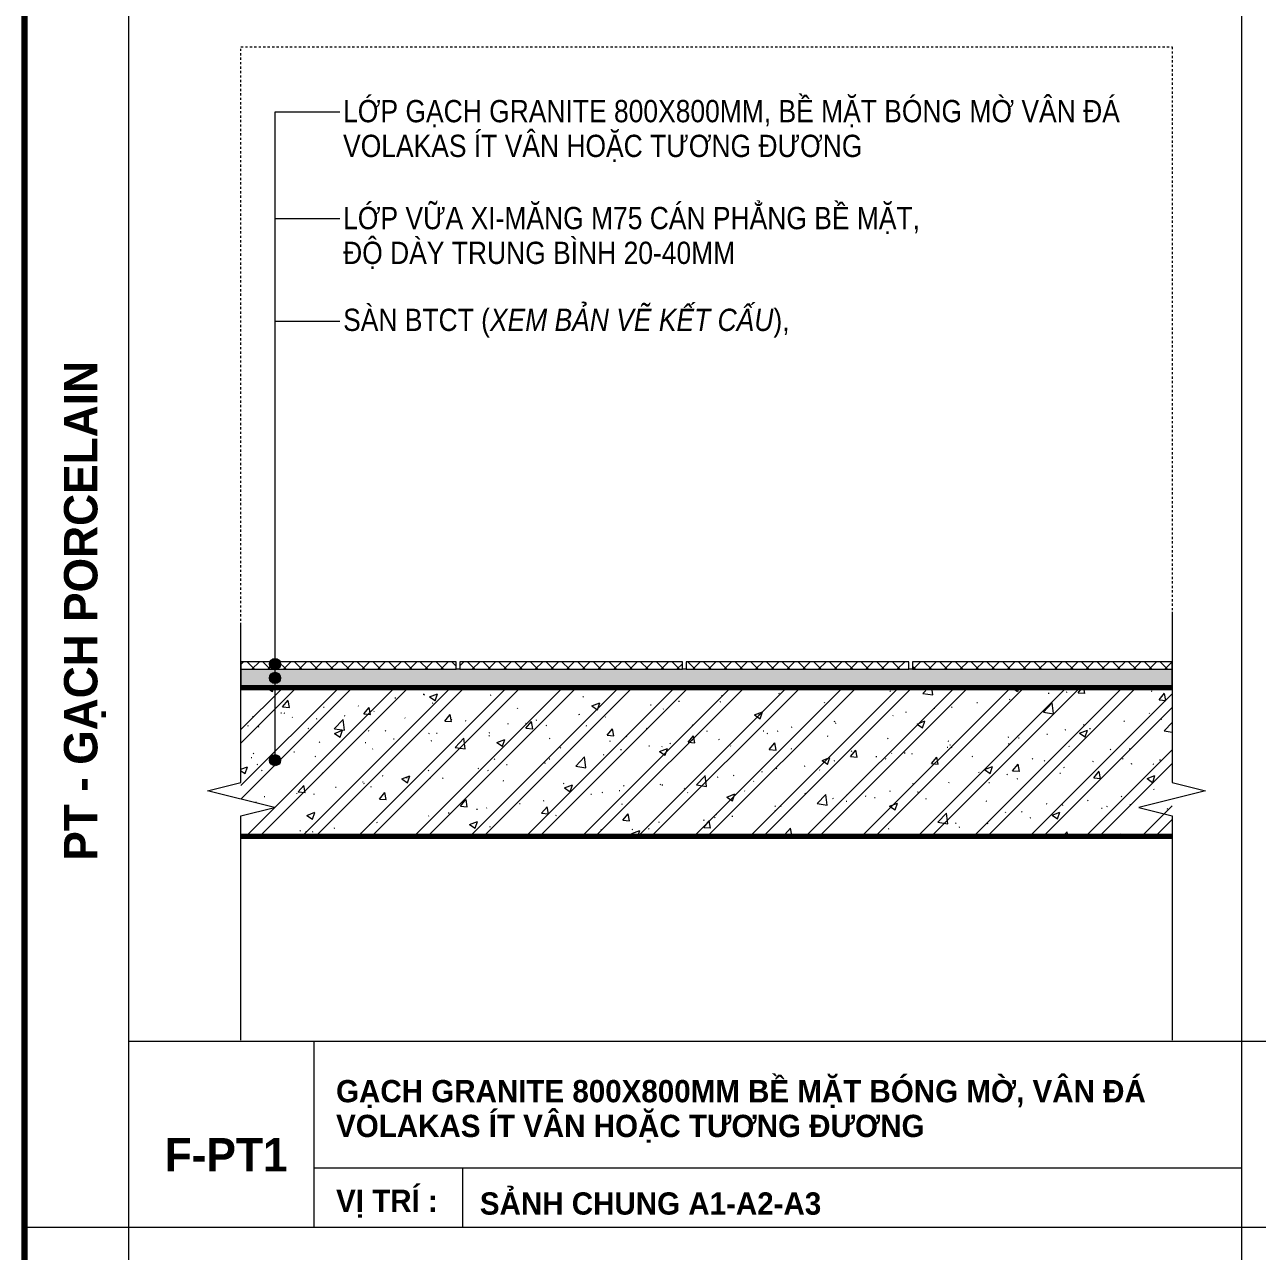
# Model space of a CAD drawing. Header units: millimetres. Extents: x 2839 to 13349, y 2387 to 11762.
# Drawn here: x 3548 to 5209, y 4004 to 5657 of the extents above; entities that cross this region are included whole.
import ezdxf

# ---------------------------------------------------------------- set-up
doc = ezdxf.new("R2010")
doc.units = ezdxf.units.MM
doc.linetypes.add('Dash', pattern=[6, 3, -3])
for name, color, linetype, lineweight in [('A-DETL-2', 90, 'Continuous', 70), ('A-DETL-GENF-1', 7, 'Continuous', 18), ('A-DETL-GENF-2', 9, 'Continuous', 18), ('A-DETL-THIN', 151, 'Continuous', 18), ('A-DETL-WIDE', 214, 'Continuous', 100), ('A-FLOR-OVHD', 1, 'Dash', 18), ('G-ANNO-TEXT-1', 7, 'Continuous', 9), ('G-ANNO-TEXT-2', 250, 'Continuous', 9)]:
    doc.layers.add(name, color=color, linetype=linetype, lineweight=lineweight)
doc.styles.add('Arial_3', font='arial_0.ttf', dxfattribs={"width": 0.85, "height": 30})
doc.styles.add('Arial_B_1', font='arialbd_0.ttf', dxfattribs={"width": 0.95, "height": 45})
doc.styles.add('Arial_B_2', font='arialbd_0.ttf', dxfattribs={"width": 0.95, "height": 30})

msp = doc.modelspace()

# ---------------------------------------------------------------- hatches: boundary and pattern name
at = {"layer": 'A-DETL-GENF-1'}
h = msp.add_hatch(dxfattribs=at)
h.set_pattern_fill('FP_19', color=256, style=0, pattern_type=2)
h.set_pattern_definition([(45, (-2094.63, -1690.379), (-10.606602, 10.606602), []), (135, (-2094.63, -1690.379), (-10.606602, -10.606602), [])])
h.paths.add_polyline_path([(4134.1, 4788.5), (4434.1, 4788.5), (4434.1, 4798.5), (4134.1, 4798.5)])
h.paths.add_polyline_path([(4439.1, 4788.5), (4739.1, 4788.5), (4739.1, 4798.5), (4439.1, 4798.5)])
h.paths.add_polyline_path([(5094.1, 4788.5), (5094.1, 4798.5), (4744.1, 4798.5), (4744.1, 4788.5)])
h.paths.add_polyline_path([(3839.1, 4788.5), (4129.1, 4788.5), (4129.1, 4798.5), (3839.1, 4798.5)])
h = msp.add_hatch(dxfattribs=at)
h.set_pattern_fill('FP_18', color=256, style=0, pattern_type=2)
h.set_pattern_definition([(0, (-2094.63, -1690.379), (48.768, 12.192), [2.012, -34.564, 2.012, -34.564, -195.072]), (0, (-2094.63, -1690.379), (48.768, 12.192), [-73.152, 0, -195.072]), (0, (-2094.63, -1690.379), (48.768, 12.192), [0, -73.152, 2.012, -71.14, -121.92]), (0, (-2094.63, -1690.379), (48.768, 12.192), [-146.304, 2.012, -34.564, 0, -85.344]), (0, (-2094.63, -1690.379), (48.768, 12.192), [0, -182.88, 2.012, -22.372, -60.96]), (0, (-2094.63, -1690.379), (48.768, 12.192), [-207.264, 2.012, -58.948]), (120, (-2076.342, -1684.283), (-34.942582, 36.138327), [2.012, -34.564, 2.012, -34.564, -195.072]), (120, (-2076.342, -1684.283), (-34.942582, 36.138327), [-73.152, 0, -195.072]), (120, (-2076.342, -1684.283), (-34.942582, 36.138327), [0, -73.152, 2.012, -71.14, -121.92]), (120, (-2076.342, -1684.283), (-34.942582, 36.138327), [-146.304, 2.012, -34.564, 0, -85.344]), (120, (-2076.342, -1684.283), (-34.942582, 36.138327), [0, -182.88, 2.012, -22.372, -60.96]), (120, (-2076.342, -1684.283), (-34.942582, 36.138327), [-207.264, 2.012, -58.948]), (240, (-2070.246, -1659.899), (-13.825418, -48.330327), [2.012, -34.564, 2.012, -34.564, -195.072]), (240, (-2070.246, -1659.899), (-13.825418, -48.330327), [-73.152, 0, -195.072]), (240, (-2070.246, -1659.899), (-13.825418, -48.330327), [0, -73.152, 2.012, -71.14, -121.92]), (240, (-2070.246, -1659.899), (-13.825418, -48.330327), [-146.304, 2.012, -34.564, 0, -85.344]), (240, (-2070.246, -1659.899), (-13.825418, -48.330327), [0, -182.88, 2.012, -22.372, -60.96]), (240, (-2070.246, -1659.899), (-13.825418, -48.330327), [-207.264, 2.012, -58.948])])
h.paths.add_polyline_path([(4744.1, 4763.5), (5094.1, 4763.5), (5094.1, 4788.5), (3839.1, 4788.5), (3839.1, 4763.5), (4739.1, 4763.5)])
at = {"layer": 'A-DETL-GENF-2'}
h = msp.add_hatch(dxfattribs=at)
h.set_pattern_fill('FP_13', color=256, style=0, pattern_type=2)
h.set_pattern_definition([(50, (37.09, 0), (109.3103, -9.5638), [11.43, -125.73]), (355, (37.09, 0), (-21.1454, 114.6342), [9.144, -100.584]), (100.451, (46.2, -0.8), (88.1655, 105.0698), [9.714, -106.854]), (46.184, (37.1, 30.48), (162.6475, -25.2258), [17.145, -188.595]), (96.636, (50.65, 28.38), (142.4415, 148.4563), [14.571, -160.281]), (351.184, (37.1, 30.48), (142.4433, 148.4548), [13.716, -150.876]), (21, (52.33, 22.86), (90.9683, -61.3593), [11.43, -125.73]), (326, (52.33, 22.86), (37.0815, 110.5128), [9.144, -100.584]), (71.451, (59.91, 17.75), (128.0502, 49.1526), [9.714, -106.854]), (37.5, (37.093, 0), (1.8536, 50.73325), [1.006, -98.359, 1.006, -101.102, -100.965]), (37.5, (37.093, 0), (1.8536, 50.73325), [-201.473, 1.006, -99.959]), (7.5, (37.093, 0), (40.0923, 60.10833), [1.006, -57.211, 1.006, -96.073, -38.481]), (7.5, (37.093, 0), (40.0923, 60.10833), [-155.296, 1.006, -37.475]), (327.5, (3.11, 0), (81.35501, -3.43733), [1.006, -37.094, 1.006, -117.866, -157.734]), (327.5, (3.11, 0), (81.35501, -3.43733), [-156.972, 1.006, -156.728]), (317.5, (-12.13, 0), (88.87804, 15.25595), [1.006, -48.524, 1.006, -77.937, -112.014]), (317.5, (-12.13, 0), (88.87804, 15.25595), [-128.473, 1.006, -111.008]), (45, (37.093, 0), (-37.71708, 37.71708), []), (45, (37.093, 57.15), (-37.71708, 37.71708), [])])
h.paths.add_polyline_path([(5094.1, 4563.5), (5094.1, 4763.5), (3839.1, 4763.5), (3839.1, 4563.5)])
at = {"layer": 'G-ANNO-TEXT-2'}
h = msp.add_hatch(color=256, dxfattribs=at)
edge = h.paths.add_edge_path()
edge.add_arc((3885.1, 4795.5), 7.5, 0, 360)
h = msp.add_hatch(color=256, dxfattribs=at)
edge = h.paths.add_edge_path()
edge.add_arc((3885.1, 4776.8), 7.5, 0, 360)
h = msp.add_hatch(color=256, dxfattribs=at)
edge = h.paths.add_edge_path()
edge.add_arc((3885.1, 4665.9), 7.5, 0, 360)

# ---------------------------------------------------------------- linework, layer by layer
at = {"layer": 'A-DETL-2'}
for p, q in [((5094.1, 4763.5), (3839.1, 4763.5)), ((3839.1, 4563.5), (5094.1, 4563.5))]:
    msp.add_line(p, q, dxfattribs=at)
at = {"layer": 'A-DETL-THIN'}
for p, q in [((3547.6, 10786.9), (3547.6, 2386.9)), ((3687.6, 10786.9), (3687.6, 2386.9)), ((5187.6, 10786.9), (5187.6, 2386.9)), ((3839.1, 4636), (3839.1, 4851)), ((5094.1, 4866), (5094.1, 4636)), ((4129.1, 4798.5), (3839.1, 4798.5)), ((3839.1, 4798.5), (3839.1, 4788.5)), ((3839.1, 4788.5), (3839.1, 4763.5)), ((3839.1, 4788.5), (4129.1, 4788.5)), ((4129.1, 4788.5), (4129.1, 4798.5)), ((4134.1, 4788.5), (4129.1, 4788.5)), ((4134.1, 4798.5), (4134.1, 4788.5)), ((4434.1, 4798.5), (4134.1, 4798.5)), ((4134.1, 4788.5), (4434.1, 4788.5)), ((4434.1, 4788.5), (4434.1, 4798.5)), ((4439.1, 4788.5), (4434.1, 4788.5)), ((4439.1, 4798.5), (4439.1, 4788.5)), ((4739.1, 4798.5), (4439.1, 4798.5)), ((4439.1, 4788.5), (4739.1, 4788.5)), ((4739.1, 4788.5), (4739.1, 4798.5)), ((4744.1, 4788.5), (4739.1, 4788.5)), ((5094.1, 4798.5), (4744.1, 4798.5)), ((4744.1, 4798.5), (4744.1, 4788.5)), ((4744.1, 4788.5), (5094.1, 4788.5)), ((5094.1, 4788.5), (5094.1, 4798.5)), ((5094.1, 4763.5), (5094.1, 4788.5)), ((3794.1, 4624.8), (3839.1, 4636)), ((5094.1, 4636), (5139.1, 4624.8)), ((3884.1, 4602.3), (3794.1, 4624.8)), ((5139.1, 4624.8), (5049.1, 4602.3)), ((3839.1, 4591), (3884.1, 4602.3)), ((5049.1, 4602.3), (5094.1, 4591)), ((3839.1, 4288.5), (3839.1, 4591)), ((5094.1, 4591), (5094.1, 4288.5)), ((8187.6, 4286.9), (3687.6, 4286.9)), ((3937.6, 4036.9), (3937.6, 4286.9)), ((3937.6, 4116.9), (5187.6, 4116.9)), ((3957.6, 4116.9), (5187.6, 4116.9)), ((4137.6, 4116.9), (4137.6, 4036.9)), ((3547.6, 4036.9), (8187.6, 4036.9)), ((3547.6, 4036.9), (8187.6, 4036.9))]:
    msp.add_line(p, q, dxfattribs=at)
at = {"layer": 'A-DETL-WIDE'}
msp.add_line((3547.6, 10786.9), (3547.6, 2386.9), dxfattribs=at)
at = {"layer": 'A-FLOR-OVHD'}
for p, q in [((3839.1, 4763.5), (3839.1, 5626.9)), ((3839.1, 5626.9), (5094.1, 5626.9)), ((5094.1, 5626.9), (5094.1, 4763.5))]:
    msp.add_line(p, q, dxfattribs=at)
at = {"layer": 'G-ANNO-TEXT-2'}
for p, q in [((3885.1, 5539.6), (3972.3, 5539.6)), ((3885.1, 4795.5), (3885.1, 5539.6)), ((3885.1, 5395.6), (3972.3, 5395.6)), ((3885.1, 4776.8), (3885.1, 5395.6)), ((3885.1, 5257.5), (3972.3, 5257.5)), ((3885.1, 4665.9), (3885.1, 5257.5))]:
    msp.add_line(p, q, dxfattribs=at)
for centre in [(3885.1, 4795.5), (3885.1, 4776.8), (3885.1, 4665.9)]:
    msp.add_circle(centre, 7.5, dxfattribs=at)

# ---------------------------------------------------------------- texts
at = {"layer": 'G-ANNO-TEXT-1', "line_spacing_factor": 0.936439}
for s, insert, char_height, width, attachment_point, style in [('\\pt1.275,2.55,3.825,5.1,6.375,7.65,8.925,10.2,11.475,12.75,14.025,15.3,16.575,17.85,19.125,20.4,21.675,22.95,24.225,25.5,26.775,28.05,29.325,30.6,31.875,33.15,34.425,35.7,36.975,38.25,39.525,40.8;LỚP GẠCH GRANITE 800X800MM, BỀ MẶT BÓNG MỜ VÂN ĐÁ VOLAKAS ÍT VÂN HOẶC TƯƠNG ĐƯƠNG', (3976.8, 5555.4), 30, 1114.987, 1, 'Arial_3'), ('\\pt1.275,2.55,3.825,5.1,6.375,7.65,8.925,10.2,11.475,12.75,14.025,15.3,16.575,17.85,19.125,20.4,21.675,22.95,24.225,25.5,26.775,28.05,29.325,30.6,31.875,33.15,34.425,35.7,36.975,38.25,39.525,40.8;LỚP VỮA XI-MĂNG M75 CÁN PHẲNG BỀ MẶT,\\PĐỘ DÀY TRUNG BÌNH 20-40MM', (3976.8, 5411.3), 30, 793.898, 1, 'Arial_3'), ('\\pt1.275,2.55,3.825,5.1,6.375,7.65,8.925,10.2,11.475,12.75,14.025,15.3,16.575,17.85,19.125,20.4,21.675,22.95,24.225,25.5,26.775,28.05,29.325,30.6,31.875,33.15,34.425,35.7,36.975,38.25,39.525,40.8;SÀN BTCT ({\\fArial|b0|i1|c0|p34;XEM BẢN VẼ KẾT CẤU}),', (3976.8, 5274.2), 30, 1003.553, 1, 'Arial_3'), ('\\pt171,342,513,684,855,1026,1197,1368,1539,1710,1881,2052,2223,2394,2565,2736,2907,3078,3249,3420,3591,3762,3933,4104,4275,4446,4617,4788,4959,5130,5301,5472;GẠCH GRANITE 800X800MM BỀ MẶT BÓNG MỜ, VÂN ĐÁ VOLAKAS ÍT VÂN HOẶC TƯƠNG ĐƯƠNG', (3967.3, 4192.7), 30, 1214.955, 4, 'Arial_B_2'), ('\\pt142.50015,284.99985,427.5,570.00015,712.49985,855,997.50015,1139.99985,1282.5,1425.00015,1567.49985,1710,1852.50015,1994.99985,2137.5,2280.00015,2422.49985,2565,2707.50015,2849.99985,2992.5,3135.00015,3277.49985,3420,3562.50015,3704.99985,3847.5,3990.00015,4132.49985,4275,4417.50015,4559.99985;F-PT1', (3819.1, 4134.3), 45, 171.415, 5, 'Arial_B_1'), ('\\pt171,342,513,684,855,1026,1197,1368,1539,1710,1881,2052,2223,2394,2565,2736,2907,3078,3249,3420,3591,3762,3933,4104,4275,4446,4617,4788,4959,5130,5301,5472;VỊ TRÍ :', (3967.3, 4068.4), 30, 142.774, 4, 'Arial_B_2'), ('\\pt171,342,513,684,855,1026,1197,1368,1539,1710,1881,2052,2223,2394,2565,2736,2907,3078,3249,3420,3591,3762,3933,4104,4275,4446,4617,4788,4959,5130,5301,5472;SẢNH CHUNG A1-A2-A3', (4161.1, 4068.4), 30, 1018.02, 4, 'Arial_B_2')]:
    msp.add_mtext(s, dxfattribs=dict(at, insert=insert, char_height=char_height, width=width, attachment_point=attachment_point, style=style))
at = {"layer": 'G-ANNO-TEXT-1', "insert": (3629, 4867.1), "char_height": 45, "width": 1572.203, "attachment_point": 5, "rotation": 90, "line_spacing_factor": 0.936439, "style": 'Arial_B_1'}
msp.add_mtext('\\pt171,342,513,684,855,1026,1197,1368,1539,1710,1881,2052,2223,2394,2565,2736,2907,3078,3249,3420,3591,3762,3933,4104,4275,4446,4617,4788,4959,5130,5301,5472;PT - GẠCH PORCELAIN', dxfattribs=at)

doc.saveas('drawing.dxf')
